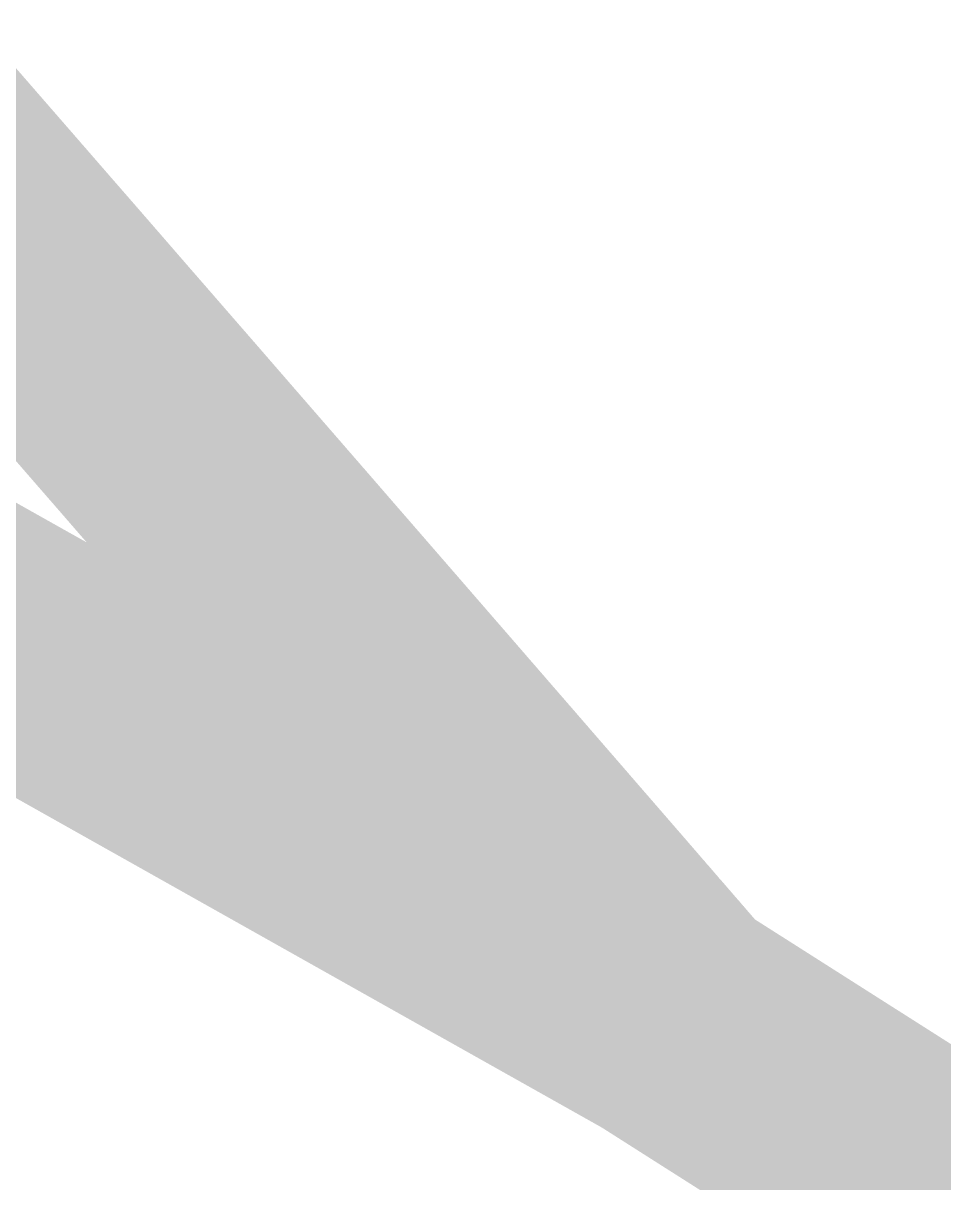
# Model space of a CAD drawing. Header units: inches. Extents: x -7 to 348, y -14 to 159.
# Drawn here: x 46.9474 to 46.9928, y 37.3253 to 37.3824 of the extents above; entities that cross this region are included whole.
import ezdxf

# ---------------------------------------------------------------- set-up
doc = ezdxf.new("R2010")
doc.units = ezdxf.units.IN
for name, color, linetype in [('Dimension', 6, 'Continuous'), ('Fabrication', 76, 'Continuous'), ('Top Layer', 1, 'Continuous')]:
    doc.layers.add(name, color=color, linetype=linetype)

msp = doc.modelspace()

# ---------------------------------------------------------------- linework, layer by layer
at = {"layer": 'Dimension', "const_width": 0.254}
for points in [[(58.31, 19.466999, 1), (13.309999, 19.466999, 1)], [(54.560335, 19.466926, 1), (17.060334, 19.466926, 1)]]:
    msp.add_lwpolyline(points, format="xyb", close=True, dxfattribs=at)
at = {"layer": 'Fabrication', "const_width": 0.0127}
for points in [[(45.830444, 36.698288, -0.589806), (46.979322, 37.333425)], [(45.830444, 36.698288, -0.589806), (46.979322, 37.333425)], [(45.830444, 36.698288, -0.589806), (46.979322, 37.333425)], [(45.830444, 36.698288, -0.589806), (46.979322, 37.333425)], [(46.979319, 37.333428, -0.008618), (47.585592, 36.937947)], [(46.979319, 37.333428, -0.008618), (47.585592, 36.937947)], [(46.979319, 37.333428, -0.008618), (47.585592, 36.937947)], [(46.979319, 37.333428, -0.008618), (47.585592, 36.937947)], [(46.979319, 37.333425, -0.033801), (46.979319, 37.333425)], [(46.979319, 37.333425, -0.033801), (46.979319, 37.333425)]]:
    msp.add_lwpolyline(points, format="xyb", dxfattribs=at)
for points in [[(46.940871, 37.377708), (46.942512, 37.375821)], [(46.940871, 37.377708), (46.942512, 37.375821)], [(46.942512, 37.375821), (46.944123, 37.373969)], [(46.942512, 37.375821), (46.944123, 37.373969)], [(46.944123, 37.373969), (46.945527, 37.372356)], [(46.944123, 37.373969), (46.945527, 37.372356)], [(46.945527, 37.372356), (46.946904, 37.370771)], [(46.945527, 37.372356), (46.946904, 37.370771)], [(46.946904, 37.370771), (46.948258, 37.369217)], [(46.946904, 37.370771), (46.948258, 37.369217)], [(46.948258, 37.369217), (46.949584, 37.36769)], [(46.948258, 37.369217), (46.949584, 37.36769)], [(46.949584, 37.36769), (46.950721, 37.366379)], [(46.949584, 37.36769), (46.950721, 37.366379)], [(46.950721, 37.366379), (46.951842, 37.365092)], [(46.950721, 37.366379), (46.951842, 37.365092)], [(46.951842, 37.365092), (46.952939, 37.363829)], [(46.951842, 37.365092), (46.952939, 37.363829)], [(46.952939, 37.363829), (46.954018, 37.36259)], [(46.952939, 37.363829), (46.954018, 37.36259)], [(46.954018, 37.36259), (46.955075, 37.361371)], [(46.954018, 37.36259), (46.955075, 37.361371)], [(46.955075, 37.361371), (46.955964, 37.360347)], [(46.955075, 37.361371), (46.955964, 37.360347)], [(46.955964, 37.360347), (46.956838, 37.359341)], [(46.955964, 37.360347), (46.956838, 37.359341)], [(46.956838, 37.359341), (46.957699, 37.35835)], [(46.956838, 37.359341), (46.957699, 37.35835)], [(46.957699, 37.35835), (46.958542, 37.35738)], [(46.957699, 37.35835), (46.958542, 37.35738)], [(46.958542, 37.35738), (46.95937, 37.356428)], [(46.958542, 37.35738), (46.95937, 37.356428)], [(46.95937, 37.356428), (46.960183, 37.35549)], [(46.95937, 37.356428), (46.960183, 37.35549)], [(46.960183, 37.35549), (46.960978, 37.354573)], [(46.960183, 37.35549), (46.960978, 37.354573)], [(46.960978, 37.354573), (46.961631, 37.353822)], [(46.960978, 37.354573), (46.961631, 37.353822)], [(46.961631, 37.353822), (46.962271, 37.353085)], [(46.961631, 37.353822), (46.962271, 37.353085)], [(46.962271, 37.353085), (46.962901, 37.352359)], [(46.962271, 37.353085), (46.962901, 37.352359)], [(46.962901, 37.352359), (46.963521, 37.351645)], [(46.962901, 37.352359), (46.963521, 37.351645)], [(46.963521, 37.351645), (46.964128, 37.350946)], [(46.963521, 37.351645), (46.964128, 37.350946)], [(46.964128, 37.350946), (46.964724, 37.350258)], [(46.964128, 37.350946), (46.964724, 37.350258)], [(46.964724, 37.350258), (46.965309, 37.349585)], [(46.964724, 37.350258), (46.965309, 37.349585)], [(46.965309, 37.349585), (46.965883, 37.348922)], [(46.965309, 37.349585), (46.965883, 37.348922)], [(46.965883, 37.348922), (46.966447, 37.348274)], [(46.965883, 37.348922), (46.966447, 37.348274)], [(46.966447, 37.348274), (46.966998, 37.347639)], [(46.966447, 37.348274), (46.966998, 37.347639)], [(46.966998, 37.347639), (46.967536, 37.347017)], [(46.966998, 37.347639), (46.967536, 37.347017)], [(46.967536, 37.347017), (46.968067, 37.346407)], [(46.967536, 37.347017), (46.968067, 37.346407)], [(46.968067, 37.346407), (46.968583, 37.34581)], [(46.968067, 37.346407), (46.968583, 37.34581)], [(46.968583, 37.34581), (46.969088, 37.345229)], [(46.968583, 37.34581), (46.969088, 37.345229)], [(46.969088, 37.345229), (46.969583, 37.34466)], [(46.969088, 37.345229), (46.969583, 37.34466)], [(46.969583, 37.34466), (46.970064, 37.344104)], [(46.969583, 37.34466), (46.970064, 37.344104)], [(46.970064, 37.344104), (46.970536, 37.34356)], [(46.970064, 37.344104), (46.970536, 37.34356)], [(46.970536, 37.34356), (46.970993, 37.343032)], [(46.970536, 37.34356), (46.970993, 37.343032)], [(46.970993, 37.343032), (46.97144, 37.342516)], [(46.970993, 37.343032), (46.97144, 37.342516)], [(46.97144, 37.342516), (46.971877, 37.342013)], [(46.97144, 37.342516), (46.971877, 37.342013)], [(46.971877, 37.342013), (46.972299, 37.341526)], [(46.971877, 37.342013), (46.972299, 37.341526)], [(46.972299, 37.341526), (46.972791, 37.340957)], [(46.972299, 37.341526), (46.972791, 37.340957)], [(46.972791, 37.340957), (46.973266, 37.34041)], [(46.972791, 37.340957), (46.973266, 37.34041)], [(46.973266, 37.34041), (46.975319, 37.338043)], [(46.973266, 37.34041), (46.975319, 37.338043)], [(46.975319, 37.338043), (46.975631, 37.337682)], [(46.975319, 37.338043), (46.975631, 37.337682)], [(46.975631, 37.337682), (46.975812, 37.337474)], [(46.975631, 37.337682), (46.975812, 37.337474)], [(46.975812, 37.337474), (46.975989, 37.337268)], [(46.975812, 37.337474), (46.975989, 37.337268)], [(46.975989, 37.337268), (46.976104, 37.337136)], [(46.975989, 37.337268), (46.976104, 37.337136)], [(46.976104, 37.337136), (46.976218, 37.337004)], [(46.976104, 37.337136), (46.976218, 37.337004)], [(46.976218, 37.337004), (46.97633, 37.336877)], [(46.976218, 37.337004), (46.97633, 37.336877)], [(46.97633, 37.336877), (46.976439, 37.33675)], [(46.97633, 37.336877), (46.976439, 37.33675)], [(46.976439, 37.33675), (46.976492, 37.336687)], [(46.976439, 37.33675), (46.976492, 37.336687)], [(46.976492, 37.336687), (46.976546, 37.336626)], [(46.976492, 37.336687), (46.976546, 37.336626)], [(46.976546, 37.336626), (46.976599, 37.336565)], [(46.976546, 37.336626), (46.976599, 37.336565)], [(46.976599, 37.336565), (46.976652, 37.336504)], [(46.976599, 37.336565), (46.976652, 37.336504)], [(46.976652, 37.336504), (46.976703, 37.336443)], [(46.976652, 37.336504), (46.976703, 37.336443)], [(46.976703, 37.336443), (46.976754, 37.336385)], [(46.976703, 37.336443), (46.976754, 37.336385)], [(46.976754, 37.336385), (46.976805, 37.336326)], [(46.976754, 37.336385), (46.976805, 37.336326)], [(46.976805, 37.336326), (46.976855, 37.336268)], [(46.976805, 37.336326), (46.976855, 37.336268)], [(46.976855, 37.336268), (46.976906, 37.336209)], [(46.976855, 37.336268), (46.976906, 37.336209)], [(46.976906, 37.336209), (46.976957, 37.336153)], [(46.976906, 37.336209), (46.976957, 37.336153)], [(46.976957, 37.336153), (46.977005, 37.336095)], [(46.976957, 37.336153), (46.977005, 37.336095)], [(46.977005, 37.336095), (46.977054, 37.336039)], [(46.977005, 37.336095), (46.977054, 37.336039)], [(46.977054, 37.336039), (46.977102, 37.335986)], [(46.977054, 37.336039), (46.977102, 37.335986)], [(46.977102, 37.335986), (46.97715, 37.33593)], [(46.977102, 37.335986), (46.97715, 37.33593)], [(46.97715, 37.33593), (46.977196, 37.335877)], [(46.97715, 37.33593), (46.977196, 37.335877)], [(46.977196, 37.335877), (46.977242, 37.335823)], [(46.977196, 37.335877), (46.977242, 37.335823)], [(46.977242, 37.335823), (46.977287, 37.33577)], [(46.977242, 37.335823), (46.977287, 37.33577)], [(46.977287, 37.33577), (46.977333, 37.335717)], [(46.977287, 37.33577), (46.977333, 37.335717)], [(46.977333, 37.335717), (46.977379, 37.335666)], [(46.977333, 37.335717), (46.977379, 37.335666)], [(46.977379, 37.335666), (46.977424, 37.335612)], [(46.977379, 37.335666), (46.977424, 37.335612)], [(46.977424, 37.335612), (46.977468, 37.335562)], [(46.977424, 37.335612), (46.977468, 37.335562)], [(46.977468, 37.335562), (46.977511, 37.335513)], [(46.977468, 37.335562), (46.977511, 37.335513)], [(46.977511, 37.335513), (46.977554, 37.335463)], [(46.977511, 37.335513), (46.977554, 37.335463)], [(46.977554, 37.335463), (46.977597, 37.335414)], [(46.977554, 37.335463), (46.977597, 37.335414)], [(46.977597, 37.335414), (46.977638, 37.335366)], [(46.977597, 37.335414), (46.977638, 37.335366)], [(46.977638, 37.335366), (46.977678, 37.335318)], [(46.977638, 37.335366), (46.977678, 37.335318)], [(46.977678, 37.335318), (46.977722, 37.33527)], [(46.977678, 37.335318), (46.977722, 37.33527)], [(46.977722, 37.33527), (46.97776, 37.335224)], [(46.977722, 37.33527), (46.97776, 37.335224)], [(46.97776, 37.335224), (46.9778, 37.335178)], [(46.97776, 37.335224), (46.9778, 37.335178)], [(46.9778, 37.335178), (46.977841, 37.335132)], [(46.9778, 37.335178), (46.977841, 37.335132)], [(46.977841, 37.335132), (46.977879, 37.335087)], [(46.977841, 37.335132), (46.977879, 37.335087)], [(46.977879, 37.335087), (46.977917, 37.335043)], [(46.977879, 37.335087), (46.977917, 37.335043)], [(46.977917, 37.335043), (46.977955, 37.335)], [(46.977917, 37.335043), (46.977955, 37.335)], [(46.977955, 37.335), (46.977993, 37.334957)], [(46.977955, 37.335), (46.977993, 37.334957)], [(46.977993, 37.334957), (46.978029, 37.334914)], [(46.977993, 37.334957), (46.978029, 37.334914)], [(46.978029, 37.334914), (46.978067, 37.334871)], [(46.978029, 37.334914), (46.978067, 37.334871)], [(46.978067, 37.334871), (46.978103, 37.33483)], [(46.978067, 37.334871), (46.978103, 37.33483)], [(46.978103, 37.33483), (46.978138, 37.334789)], [(46.978103, 37.33483), (46.978138, 37.334789)], [(46.978138, 37.334789), (46.978171, 37.334749)], [(46.978138, 37.334789), (46.978171, 37.334749)], [(46.978171, 37.334749), (46.978207, 37.334711)], [(46.978171, 37.334749), (46.978207, 37.334711)], [(46.978207, 37.334711), (46.97824, 37.33467)], [(46.978207, 37.334711), (46.97824, 37.33467)], [(46.97824, 37.33467), (46.978273, 37.334632)], [(46.97824, 37.33467), (46.978273, 37.334632)], [(46.978273, 37.334632), (46.978306, 37.334594)], [(46.978273, 37.334632), (46.978306, 37.334594)], [(46.978306, 37.334594), (46.978339, 37.334556)], [(46.978306, 37.334594), (46.978339, 37.334556)], [(46.978339, 37.334556), (46.978369, 37.33452)], [(46.978339, 37.334556), (46.978369, 37.33452)], [(46.978369, 37.33452), (46.978402, 37.334485)], [(46.978369, 37.33452), (46.978402, 37.334485)], [(46.978402, 37.334485), (46.978433, 37.334449)], [(46.978402, 37.334485), (46.978433, 37.334449)], [(46.978433, 37.334449), (46.978463, 37.334414)], [(46.978433, 37.334449), (46.978463, 37.334414)], [(46.978463, 37.334414), (46.978491, 37.334381)], [(46.978463, 37.334414), (46.978491, 37.334381)], [(46.978491, 37.334381), (46.978522, 37.334345)], [(46.978491, 37.334381), (46.978522, 37.334345)], [(46.978522, 37.334345), (46.97855, 37.334312)], [(46.978522, 37.334345), (46.97855, 37.334312)], [(46.97855, 37.334312), (46.978578, 37.334281)], [(46.97855, 37.334312), (46.978578, 37.334281)], [(46.978578, 37.334281), (46.978606, 37.334248)], [(46.978578, 37.334281), (46.978606, 37.334248)], [(46.978606, 37.334248), (46.978633, 37.334218)], [(46.978606, 37.334248), (46.978633, 37.334218)], [(46.978633, 37.334218), (46.978659, 37.334187)], [(46.978633, 37.334218), (46.978659, 37.334187)], [(46.978659, 37.334187), (46.978684, 37.334157)], [(46.978659, 37.334187), (46.978684, 37.334157)], [(46.978684, 37.334157), (46.97871, 37.334127)], [(46.978684, 37.334157), (46.97871, 37.334127)], [(46.97871, 37.334127), (46.978735, 37.334099)], [(46.97871, 37.334127), (46.978735, 37.334099)], [(46.978735, 37.334099), (46.97876, 37.334071)], [(46.978735, 37.334099), (46.97876, 37.334071)], [(46.97876, 37.334071), (46.978783, 37.334043)], [(46.97876, 37.334071), (46.978783, 37.334043)], [(46.978783, 37.334043), (46.978809, 37.334015)], [(46.978783, 37.334043), (46.978809, 37.334015)], [(46.978809, 37.334015), (46.978832, 37.333989)], [(46.978809, 37.334015), (46.978832, 37.333989)], [(46.978832, 37.333989), (46.978852, 37.333964)], [(46.978832, 37.333989), (46.978852, 37.333964)], [(46.978852, 37.333964), (46.978875, 37.333939)], [(46.978852, 37.333964), (46.978875, 37.333939)], [(46.978875, 37.333939), (46.978895, 37.333913)], [(46.978875, 37.333939), (46.978895, 37.333913)], [(46.978895, 37.333913), (46.978918, 37.333888)], [(46.978895, 37.333913), (46.978918, 37.333888)], [(46.978918, 37.333888), (46.978938, 37.333865)], [(46.978918, 37.333888), (46.978938, 37.333865)], [(46.978938, 37.333865), (46.978956, 37.333842)], [(46.978938, 37.333865), (46.978956, 37.333842)], [(46.978956, 37.333842), (46.978976, 37.333819)], [(46.978956, 37.333842), (46.978976, 37.333819)], [(46.978976, 37.333819), (46.978994, 37.333799)], [(46.978976, 37.333819), (46.978994, 37.333799)], [(46.978994, 37.333799), (46.979014, 37.333779)], [(46.978994, 37.333799), (46.979014, 37.333779)], [(46.979014, 37.333779), (46.979032, 37.333758)], [(46.979014, 37.333779), (46.979032, 37.333758)], [(46.979032, 37.333758), (46.979048, 37.333738)], [(46.979032, 37.333758), (46.979048, 37.333738)], [(46.979048, 37.333738), (46.979065, 37.333718)], [(46.979048, 37.333738), (46.979065, 37.333718)], [(46.979065, 37.333718), (46.979081, 37.3337)], [(46.979065, 37.333718), (46.979081, 37.3337)], [(46.979081, 37.3337), (46.979096, 37.333682)], [(46.979081, 37.3337), (46.979096, 37.333682)], [(46.979096, 37.333682), (46.979111, 37.333664)], [(46.979096, 37.333682), (46.979111, 37.333664)], [(46.979111, 37.333664), (46.979126, 37.333646)], [(46.979111, 37.333664), (46.979126, 37.333646)], [(46.979126, 37.333646), (46.979141, 37.333631)], [(46.979126, 37.333646), (46.979141, 37.333631)], [(46.979141, 37.333631), (46.979154, 37.333616)], [(46.979141, 37.333631), (46.979154, 37.333616)], [(46.979154, 37.333616), (46.979167, 37.333601)], [(46.979154, 37.333616), (46.979167, 37.333601)], [(46.979167, 37.333601), (46.97918, 37.333585)], [(46.979167, 37.333601), (46.97918, 37.333585)], [(46.97918, 37.333585), (46.979192, 37.333573)], [(46.97918, 37.333585), (46.979192, 37.333573)], [(46.979192, 37.333573), (46.979202, 37.33356)], [(46.979192, 37.333573), (46.979202, 37.33356)], [(46.979202, 37.33356), (46.979213, 37.333547)], [(46.979202, 37.33356), (46.979213, 37.333547)], [(46.979213, 37.333547), (46.979225, 37.333535)], [(46.979213, 37.333547), (46.979225, 37.333535)], [(46.979225, 37.333535), (46.979233, 37.333525)], [(46.979225, 37.333535), (46.979233, 37.333525)], [(46.979233, 37.333525), (46.979243, 37.333512)], [(46.979233, 37.333525), (46.979243, 37.333512)], [(46.979243, 37.333512), (46.979253, 37.333502)], [(46.979243, 37.333512), (46.979253, 37.333502)], [(46.979253, 37.333502), (46.979261, 37.333494)], [(46.979253, 37.333502), (46.979261, 37.333494)], [(46.979261, 37.333494), (46.979269, 37.333484)], [(46.979261, 37.333494), (46.979269, 37.333484)], [(46.979269, 37.333484), (46.979276, 37.333476)], [(46.979269, 37.333484), (46.979276, 37.333476)], [(46.979276, 37.333476), (46.979281, 37.333469)], [(46.979276, 37.333476), (46.979281, 37.333469)], [(46.979281, 37.333469), (46.979289, 37.333461)], [(46.979281, 37.333469), (46.979289, 37.333461)], [(46.979289, 37.333461), (46.979294, 37.333456)], [(46.979289, 37.333461), (46.979294, 37.333456)], [(46.979294, 37.333456), (46.979299, 37.333448)], [(46.979294, 37.333456), (46.979299, 37.333448)], [(46.979299, 37.333448), (46.979304, 37.333443)], [(46.979299, 37.333448), (46.979304, 37.333443)], [(46.979304, 37.333443), (46.979307, 37.333441)], [(46.979304, 37.333443), (46.979307, 37.333441)], [(46.979307, 37.333441), (46.979312, 37.333436)], [(46.979307, 37.333441), (46.979312, 37.333436)], [(46.979312, 37.333436), (46.979314, 37.333433)], [(46.979312, 37.333436), (46.979314, 37.333433)], [(46.979314, 37.333433), (46.979317, 37.333431)], [(46.979314, 37.333433), (46.979317, 37.333431)], [(46.979317, 37.333428), (46.979317, 37.333431)], [(46.979317, 37.333428), (46.979317, 37.333431)], [(46.979317, 37.333428), (46.979319, 37.333425)], [(46.979317, 37.333428), (46.979319, 37.333425)]]:
    msp.add_lwpolyline(points, dxfattribs=at)
at = {"layer": 'Fabrication', "const_width": 0.00635}
for points in [[(46.939337, 37.375821, 1), (46.945687, 37.375821, 1)], [(46.939337, 37.375821, 1), (46.945687, 37.375821, 1)], [(46.939337, 37.375821, 1), (46.945687, 37.375821, 1)], [(46.939337, 37.375821, 1), (46.945687, 37.375821, 1)], [(46.940948, 37.373969, 1), (46.947298, 37.373969, 1)], [(46.940948, 37.373969, 1), (46.947298, 37.373969, 1)], [(46.940948, 37.373969, 1), (46.947298, 37.373969, 1)], [(46.940948, 37.373969, 1), (46.947298, 37.373969, 1)], [(46.942352, 37.372356, 1), (46.948702, 37.372356, 1)], [(46.942352, 37.372356, 1), (46.948702, 37.372356, 1)], [(46.942352, 37.372356, 1), (46.948702, 37.372356, 1)], [(46.942352, 37.372356, 1), (46.948702, 37.372356, 1)], [(46.943729, 37.370771, 1), (46.950079, 37.370771, 1)], [(46.943729, 37.370771, 1), (46.950079, 37.370771, 1)], [(46.943729, 37.370771, 1), (46.950079, 37.370771, 1)], [(46.943729, 37.370771, 1), (46.950079, 37.370771, 1)], [(46.945083, 37.369217, 1), (46.951433, 37.369217, 1)], [(46.945083, 37.369217, 1), (46.951433, 37.369217, 1)], [(46.945083, 37.369217, 1), (46.951433, 37.369217, 1)], [(46.945083, 37.369217, 1), (46.951433, 37.369217, 1)], [(46.946409, 37.36769, 1), (46.952759, 37.36769, 1)], [(46.946409, 37.36769, 1), (46.952759, 37.36769, 1)], [(46.946409, 37.36769, 1), (46.952759, 37.36769, 1)], [(46.946409, 37.36769, 1), (46.952759, 37.36769, 1)], [(46.947546, 37.366379, 1), (46.953896, 37.366379, 1)], [(46.947546, 37.366379, 1), (46.953896, 37.366379, 1)], [(46.947546, 37.366379, 1), (46.953896, 37.366379, 1)], [(46.947546, 37.366379, 1), (46.953896, 37.366379, 1)], [(46.948667, 37.365092, 1), (46.955017, 37.365092, 1)], [(46.948667, 37.365092, 1), (46.955017, 37.365092, 1)], [(46.948667, 37.365092, 1), (46.955017, 37.365092, 1)], [(46.948667, 37.365092, 1), (46.955017, 37.365092, 1)], [(46.949764, 37.363829, 1), (46.956114, 37.363829, 1)], [(46.949764, 37.363829, 1), (46.956114, 37.363829, 1)], [(46.949764, 37.363829, 1), (46.956114, 37.363829, 1)], [(46.949764, 37.363829, 1), (46.956114, 37.363829, 1)], [(46.950843, 37.36259, 1), (46.957193, 37.36259, 1)], [(46.950843, 37.36259, 1), (46.957193, 37.36259, 1)], [(46.950843, 37.36259, 1), (46.957193, 37.36259, 1)], [(46.950843, 37.36259, 1), (46.957193, 37.36259, 1)], [(46.9519, 37.361371, 1), (46.95825, 37.361371, 1)], [(46.9519, 37.361371, 1), (46.95825, 37.361371, 1)], [(46.9519, 37.361371, 1), (46.95825, 37.361371, 1)], [(46.9519, 37.361371, 1), (46.95825, 37.361371, 1)], [(46.952789, 37.360347, 1), (46.959139, 37.360347, 1)], [(46.952789, 37.360347, 1), (46.959139, 37.360347, 1)], [(46.952789, 37.360347, 1), (46.959139, 37.360347, 1)], [(46.952789, 37.360347, 1), (46.959139, 37.360347, 1)], [(46.953663, 37.359341, 1), (46.960013, 37.359341, 1)], [(46.953663, 37.359341, 1), (46.960013, 37.359341, 1)], [(46.953663, 37.359341, 1), (46.960013, 37.359341, 1)], [(46.953663, 37.359341, 1), (46.960013, 37.359341, 1)], [(46.954524, 37.35835, 1), (46.960874, 37.35835, 1)], [(46.954524, 37.35835, 1), (46.960874, 37.35835, 1)], [(46.954524, 37.35835, 1), (46.960874, 37.35835, 1)], [(46.954524, 37.35835, 1), (46.960874, 37.35835, 1)], [(46.955367, 37.35738, 1), (46.961717, 37.35738, 1)], [(46.955367, 37.35738, 1), (46.961717, 37.35738, 1)], [(46.955367, 37.35738, 1), (46.961717, 37.35738, 1)], [(46.955367, 37.35738, 1), (46.961717, 37.35738, 1)], [(46.956195, 37.356428, 1), (46.962545, 37.356428, 1)], [(46.956195, 37.356428, 1), (46.962545, 37.356428, 1)], [(46.956195, 37.356428, 1), (46.962545, 37.356428, 1)], [(46.956195, 37.356428, 1), (46.962545, 37.356428, 1)], [(46.957008, 37.35549, 1), (46.963358, 37.35549, 1)], [(46.957008, 37.35549, 1), (46.963358, 37.35549, 1)], [(46.957008, 37.35549, 1), (46.963358, 37.35549, 1)], [(46.957008, 37.35549, 1), (46.963358, 37.35549, 1)], [(46.957803, 37.354573, 1), (46.964153, 37.354573, 1)], [(46.957803, 37.354573, 1), (46.964153, 37.354573, 1)], [(46.957803, 37.354573, 1), (46.964153, 37.354573, 1)], [(46.957803, 37.354573, 1), (46.964153, 37.354573, 1)], [(46.958456, 37.353822, 1), (46.964806, 37.353822, 1)], [(46.958456, 37.353822, 1), (46.964806, 37.353822, 1)], [(46.958456, 37.353822, 1), (46.964806, 37.353822, 1)], [(46.958456, 37.353822, 1), (46.964806, 37.353822, 1)], [(46.959096, 37.353085, 1), (46.965446, 37.353085, 1)], [(46.959096, 37.353085, 1), (46.965446, 37.353085, 1)], [(46.959096, 37.353085, 1), (46.965446, 37.353085, 1)], [(46.959096, 37.353085, 1), (46.965446, 37.353085, 1)], [(46.959726, 37.352359, 1), (46.966076, 37.352359, 1)], [(46.959726, 37.352359, 1), (46.966076, 37.352359, 1)], [(46.959726, 37.352359, 1), (46.966076, 37.352359, 1)], [(46.959726, 37.352359, 1), (46.966076, 37.352359, 1)], [(46.960346, 37.351645, 1), (46.966695, 37.351645, 1)], [(46.960346, 37.351645, 1), (46.966695, 37.351645, 1)], [(46.960346, 37.351645, 1), (46.966695, 37.351645, 1)], [(46.960346, 37.351645, 1), (46.966695, 37.351645, 1)], [(46.960953, 37.350946, 1), (46.967303, 37.350946, 1)], [(46.960953, 37.350946, 1), (46.967303, 37.350946, 1)], [(46.960953, 37.350946, 1), (46.967303, 37.350946, 1)], [(46.960953, 37.350946, 1), (46.967303, 37.350946, 1)], [(46.961549, 37.350258, 1), (46.967899, 37.350258, 1)], [(46.961549, 37.350258, 1), (46.967899, 37.350258, 1)], [(46.961549, 37.350258, 1), (46.967899, 37.350258, 1)], [(46.961549, 37.350258, 1), (46.967899, 37.350258, 1)], [(46.962134, 37.349585, 1), (46.968484, 37.349585, 1)], [(46.962134, 37.349585, 1), (46.968484, 37.349585, 1)], [(46.962134, 37.349585, 1), (46.968484, 37.349585, 1)], [(46.962134, 37.349585, 1), (46.968484, 37.349585, 1)], [(46.962708, 37.348922, 1), (46.969058, 37.348922, 1)], [(46.962708, 37.348922, 1), (46.969058, 37.348922, 1)], [(46.962708, 37.348922, 1), (46.969058, 37.348922, 1)], [(46.962708, 37.348922, 1), (46.969058, 37.348922, 1)], [(46.963272, 37.348274, 1), (46.969622, 37.348274, 1)], [(46.963272, 37.348274, 1), (46.969622, 37.348274, 1)], [(46.963272, 37.348274, 1), (46.969622, 37.348274, 1)], [(46.963272, 37.348274, 1), (46.969622, 37.348274, 1)], [(46.963823, 37.347639, 1), (46.970173, 37.347639, 1)], [(46.963823, 37.347639, 1), (46.970173, 37.347639, 1)], [(46.963823, 37.347639, 1), (46.970173, 37.347639, 1)], [(46.963823, 37.347639, 1), (46.970173, 37.347639, 1)], [(46.964361, 37.347017, 1), (46.970711, 37.347017, 1)], [(46.964361, 37.347017, 1), (46.970711, 37.347017, 1)], [(46.964361, 37.347017, 1), (46.970711, 37.347017, 1)], [(46.964361, 37.347017, 1), (46.970711, 37.347017, 1)], [(46.964892, 37.346407, 1), (46.971242, 37.346407, 1)], [(46.964892, 37.346407, 1), (46.971242, 37.346407, 1)], [(46.964892, 37.346407, 1), (46.971242, 37.346407, 1)], [(46.964892, 37.346407, 1), (46.971242, 37.346407, 1)], [(46.965408, 37.34581, 1), (46.971758, 37.34581, 1)], [(46.965408, 37.34581, 1), (46.971758, 37.34581, 1)], [(46.965408, 37.34581, 1), (46.971758, 37.34581, 1)], [(46.965408, 37.34581, 1), (46.971758, 37.34581, 1)], [(46.965913, 37.345229, 1), (46.972263, 37.345229, 1)], [(46.965913, 37.345229, 1), (46.972263, 37.345229, 1)], [(46.965913, 37.345229, 1), (46.972263, 37.345229, 1)], [(46.965913, 37.345229, 1), (46.972263, 37.345229, 1)], [(46.966408, 37.34466, 1), (46.972758, 37.34466, 1)], [(46.966408, 37.34466, 1), (46.972758, 37.34466, 1)], [(46.966408, 37.34466, 1), (46.972758, 37.34466, 1)], [(46.966408, 37.34466, 1), (46.972758, 37.34466, 1)], [(46.966889, 37.344104, 1), (46.973239, 37.344104, 1)], [(46.966889, 37.344104, 1), (46.973239, 37.344104, 1)], [(46.966889, 37.344104, 1), (46.973239, 37.344104, 1)], [(46.966889, 37.344104, 1), (46.973239, 37.344104, 1)], [(46.967361, 37.34356, 1), (46.973711, 37.34356, 1)], [(46.967361, 37.34356, 1), (46.973711, 37.34356, 1)], [(46.967361, 37.34356, 1), (46.973711, 37.34356, 1)], [(46.967361, 37.34356, 1), (46.973711, 37.34356, 1)], [(46.967818, 37.343032, 1), (46.974168, 37.343032, 1)], [(46.967818, 37.343032, 1), (46.974168, 37.343032, 1)], [(46.967818, 37.343032, 1), (46.974168, 37.343032, 1)], [(46.967818, 37.343032, 1), (46.974168, 37.343032, 1)], [(46.968265, 37.342516, 1), (46.974615, 37.342516, 1)], [(46.968265, 37.342516, 1), (46.974615, 37.342516, 1)], [(46.968265, 37.342516, 1), (46.974615, 37.342516, 1)], [(46.968265, 37.342516, 1), (46.974615, 37.342516, 1)], [(46.968702, 37.342013, 1), (46.975052, 37.342013, 1)], [(46.968702, 37.342013, 1), (46.975052, 37.342013, 1)], [(46.968702, 37.342013, 1), (46.975052, 37.342013, 1)], [(46.968702, 37.342013, 1), (46.975052, 37.342013, 1)], [(46.969124, 37.341526, 1), (46.975474, 37.341526, 1)], [(46.969124, 37.341526, 1), (46.975474, 37.341526, 1)], [(46.969124, 37.341526, 1), (46.975474, 37.341526, 1)], [(46.969124, 37.341526, 1), (46.975474, 37.341526, 1)], [(46.969617, 37.340957, 1), (46.975966, 37.340957, 1)], [(46.969617, 37.340957, 1), (46.975966, 37.340957, 1)], [(46.969617, 37.340957, 1), (46.975966, 37.340957, 1)], [(46.969617, 37.340957, 1), (46.975966, 37.340957, 1)], [(46.970091, 37.34041, 1), (46.976441, 37.34041, 1)], [(46.970091, 37.34041, 1), (46.976441, 37.34041, 1)], [(46.970091, 37.34041, 1), (46.976441, 37.34041, 1)], [(46.970091, 37.34041, 1), (46.976441, 37.34041, 1)], [(46.972144, 37.338043, 1), (46.978494, 37.338043, 1)], [(46.972144, 37.338043, 1), (46.978494, 37.338043, 1)], [(46.972144, 37.338043, 1), (46.978494, 37.338043, 1)], [(46.972144, 37.338043, 1), (46.978494, 37.338043, 1)], [(46.972456, 37.337682, 1), (46.978806, 37.337682, 1)], [(46.972456, 37.337682, 1), (46.978806, 37.337682, 1)], [(46.972456, 37.337682, 1), (46.978806, 37.337682, 1)], [(46.972456, 37.337682, 1), (46.978806, 37.337682, 1)], [(46.972637, 37.337474, 1), (46.978987, 37.337474, 1)], [(46.972637, 37.337474, 1), (46.978987, 37.337474, 1)], [(46.972637, 37.337474, 1), (46.978987, 37.337474, 1)], [(46.972637, 37.337474, 1), (46.978987, 37.337474, 1)], [(46.972814, 37.337268, 1), (46.979164, 37.337268, 1)], [(46.972814, 37.337268, 1), (46.979164, 37.337268, 1)], [(46.972814, 37.337268, 1), (46.979164, 37.337268, 1)], [(46.972814, 37.337268, 1), (46.979164, 37.337268, 1)], [(46.972929, 37.337136, 1), (46.979279, 37.337136, 1)], [(46.972929, 37.337136, 1), (46.979279, 37.337136, 1)], [(46.972929, 37.337136, 1), (46.979279, 37.337136, 1)], [(46.972929, 37.337136, 1), (46.979279, 37.337136, 1)], [(46.973043, 37.337004, 1), (46.979393, 37.337004, 1)], [(46.973043, 37.337004, 1), (46.979393, 37.337004, 1)], [(46.973043, 37.337004, 1), (46.979393, 37.337004, 1)], [(46.973043, 37.337004, 1), (46.979393, 37.337004, 1)], [(46.973155, 37.336877, 1), (46.979505, 37.336877, 1)], [(46.973155, 37.336877, 1), (46.979505, 37.336877, 1)], [(46.973155, 37.336877, 1), (46.979505, 37.336877, 1)], [(46.973155, 37.336877, 1), (46.979505, 37.336877, 1)], [(46.973264, 37.33675, 1), (46.979614, 37.33675, 1)], [(46.973264, 37.33675, 1), (46.979614, 37.33675, 1)], [(46.973264, 37.33675, 1), (46.979614, 37.33675, 1)], [(46.973264, 37.33675, 1), (46.979614, 37.33675, 1)], [(46.973317, 37.336687, 1), (46.979667, 37.336687, 1)], [(46.973317, 37.336687, 1), (46.979667, 37.336687, 1)], [(46.973317, 37.336687, 1), (46.979667, 37.336687, 1)], [(46.973317, 37.336687, 1), (46.979667, 37.336687, 1)], [(46.973371, 37.336626, 1), (46.979721, 37.336626, 1)], [(46.973371, 37.336626, 1), (46.979721, 37.336626, 1)], [(46.973371, 37.336626, 1), (46.979721, 37.336626, 1)], [(46.973371, 37.336626, 1), (46.979721, 37.336626, 1)], [(46.973424, 37.336565, 1), (46.979774, 37.336565, 1)], [(46.973424, 37.336565, 1), (46.979774, 37.336565, 1)], [(46.973424, 37.336565, 1), (46.979774, 37.336565, 1)], [(46.973424, 37.336565, 1), (46.979774, 37.336565, 1)], [(46.973477, 37.336504, 1), (46.979827, 37.336504, 1)], [(46.973477, 37.336504, 1), (46.979827, 37.336504, 1)], [(46.973477, 37.336504, 1), (46.979827, 37.336504, 1)], [(46.973477, 37.336504, 1), (46.979827, 37.336504, 1)], [(46.973528, 37.336443, 1), (46.979878, 37.336443, 1)], [(46.973528, 37.336443, 1), (46.979878, 37.336443, 1)], [(46.973528, 37.336443, 1), (46.979878, 37.336443, 1)], [(46.973528, 37.336443, 1), (46.979878, 37.336443, 1)], [(46.973579, 37.336385, 1), (46.979929, 37.336385, 1)], [(46.973579, 37.336385, 1), (46.979929, 37.336385, 1)], [(46.973579, 37.336385, 1), (46.979929, 37.336385, 1)], [(46.973579, 37.336385, 1), (46.979929, 37.336385, 1)], [(46.97363, 37.336326, 1), (46.97998, 37.336326, 1)], [(46.97363, 37.336326, 1), (46.97998, 37.336326, 1)], [(46.97363, 37.336326, 1), (46.97998, 37.336326, 1)], [(46.97363, 37.336326, 1), (46.97998, 37.336326, 1)], [(46.973681, 37.336268, 1), (46.98003, 37.336268, 1)], [(46.973681, 37.336268, 1), (46.98003, 37.336268, 1)], [(46.973681, 37.336268, 1), (46.98003, 37.336268, 1)], [(46.973681, 37.336268, 1), (46.98003, 37.336268, 1)], [(46.973731, 37.336209, 1), (46.980081, 37.336209, 1)], [(46.973731, 37.336209, 1), (46.980081, 37.336209, 1)], [(46.973731, 37.336209, 1), (46.980081, 37.336209, 1)], [(46.973731, 37.336209, 1), (46.980081, 37.336209, 1)], [(46.973782, 37.336153, 1), (46.980132, 37.336153, 1)], [(46.973782, 37.336153, 1), (46.980132, 37.336153, 1)], [(46.973782, 37.336153, 1), (46.980132, 37.336153, 1)], [(46.973782, 37.336153, 1), (46.980132, 37.336153, 1)], [(46.97383, 37.336095, 1), (46.98018, 37.336095, 1)], [(46.97383, 37.336095, 1), (46.98018, 37.336095, 1)], [(46.97383, 37.336095, 1), (46.98018, 37.336095, 1)], [(46.97383, 37.336095, 1), (46.98018, 37.336095, 1)], [(46.973879, 37.336039, 1), (46.980229, 37.336039, 1)], [(46.973879, 37.336039, 1), (46.980229, 37.336039, 1)], [(46.973879, 37.336039, 1), (46.980229, 37.336039, 1)], [(46.973879, 37.336039, 1), (46.980229, 37.336039, 1)], [(46.973927, 37.335986, 1), (46.980277, 37.335986, 1)], [(46.973927, 37.335986, 1), (46.980277, 37.335986, 1)], [(46.973927, 37.335986, 1), (46.980277, 37.335986, 1)], [(46.973927, 37.335986, 1), (46.980277, 37.335986, 1)], [(46.973975, 37.33593, 1), (46.980325, 37.33593, 1)], [(46.973975, 37.33593, 1), (46.980325, 37.33593, 1)], [(46.973975, 37.33593, 1), (46.980325, 37.33593, 1)], [(46.973975, 37.33593, 1), (46.980325, 37.33593, 1)], [(46.974021, 37.335877, 1), (46.980371, 37.335877, 1)], [(46.974021, 37.335877, 1), (46.980371, 37.335877, 1)], [(46.974021, 37.335877, 1), (46.980371, 37.335877, 1)], [(46.974021, 37.335877, 1), (46.980371, 37.335877, 1)], [(46.974067, 37.335823, 1), (46.980417, 37.335823, 1)], [(46.974067, 37.335823, 1), (46.980417, 37.335823, 1)], [(46.974067, 37.335823, 1), (46.980417, 37.335823, 1)], [(46.974067, 37.335823, 1), (46.980417, 37.335823, 1)], [(46.974112, 37.33577, 1), (46.980462, 37.33577, 1)], [(46.974112, 37.33577, 1), (46.980462, 37.33577, 1)], [(46.974112, 37.33577, 1), (46.980462, 37.33577, 1)], [(46.974112, 37.33577, 1), (46.980462, 37.33577, 1)], [(46.974158, 37.335717, 1), (46.980508, 37.335717, 1)], [(46.974158, 37.335717, 1), (46.980508, 37.335717, 1)], [(46.974158, 37.335717, 1), (46.980508, 37.335717, 1)], [(46.974158, 37.335717, 1), (46.980508, 37.335717, 1)], [(46.974204, 37.335666, 1), (46.980554, 37.335666, 1)], [(46.974204, 37.335666, 1), (46.980554, 37.335666, 1)], [(46.974204, 37.335666, 1), (46.980554, 37.335666, 1)], [(46.974204, 37.335666, 1), (46.980554, 37.335666, 1)], [(46.974249, 37.335612, 1), (46.980599, 37.335612, 1)], [(46.974249, 37.335612, 1), (46.980599, 37.335612, 1)], [(46.974249, 37.335612, 1), (46.980599, 37.335612, 1)], [(46.974249, 37.335612, 1), (46.980599, 37.335612, 1)], [(46.974293, 37.335562, 1), (46.980643, 37.335562, 1)], [(46.974293, 37.335562, 1), (46.980643, 37.335562, 1)], [(46.974293, 37.335562, 1), (46.980643, 37.335562, 1)], [(46.974293, 37.335562, 1), (46.980643, 37.335562, 1)], [(46.974336, 37.335513, 1), (46.980686, 37.335513, 1)], [(46.974336, 37.335513, 1), (46.980686, 37.335513, 1)], [(46.974336, 37.335513, 1), (46.980686, 37.335513, 1)], [(46.974336, 37.335513, 1), (46.980686, 37.335513, 1)], [(46.974379, 37.335463, 1), (46.980729, 37.335463, 1)], [(46.974379, 37.335463, 1), (46.980729, 37.335463, 1)], [(46.974379, 37.335463, 1), (46.980729, 37.335463, 1)], [(46.974379, 37.335463, 1), (46.980729, 37.335463, 1)], [(46.974422, 37.335414, 1), (46.980772, 37.335414, 1)], [(46.974422, 37.335414, 1), (46.980772, 37.335414, 1)], [(46.974422, 37.335414, 1), (46.980772, 37.335414, 1)], [(46.974422, 37.335414, 1), (46.980772, 37.335414, 1)], [(46.974463, 37.335366, 1), (46.980813, 37.335366, 1)], [(46.974463, 37.335366, 1), (46.980813, 37.335366, 1)], [(46.974463, 37.335366, 1), (46.980813, 37.335366, 1)], [(46.974463, 37.335366, 1), (46.980813, 37.335366, 1)], [(46.974503, 37.335318, 1), (46.980853, 37.335318, 1)], [(46.974503, 37.335318, 1), (46.980853, 37.335318, 1)], [(46.974503, 37.335318, 1), (46.980853, 37.335318, 1)], [(46.974503, 37.335318, 1), (46.980853, 37.335318, 1)], [(46.974547, 37.33527, 1), (46.980897, 37.33527, 1)], [(46.974547, 37.33527, 1), (46.980897, 37.33527, 1)], [(46.974547, 37.33527, 1), (46.980897, 37.33527, 1)], [(46.974547, 37.33527, 1), (46.980897, 37.33527, 1)], [(46.974585, 37.335224, 1), (46.980935, 37.335224, 1)], [(46.974585, 37.335224, 1), (46.980935, 37.335224, 1)], [(46.974585, 37.335224, 1), (46.980935, 37.335224, 1)], [(46.974585, 37.335224, 1), (46.980935, 37.335224, 1)], [(46.974625, 37.335178, 1), (46.980975, 37.335178, 1)], [(46.974625, 37.335178, 1), (46.980975, 37.335178, 1)], [(46.974625, 37.335178, 1), (46.980975, 37.335178, 1)], [(46.974625, 37.335178, 1), (46.980975, 37.335178, 1)], [(46.974666, 37.335132, 1), (46.981016, 37.335132, 1)], [(46.974666, 37.335132, 1), (46.981016, 37.335132, 1)], [(46.974666, 37.335132, 1), (46.981016, 37.335132, 1)], [(46.974666, 37.335132, 1), (46.981016, 37.335132, 1)], [(46.974704, 37.335087, 1), (46.981054, 37.335087, 1)], [(46.974704, 37.335087, 1), (46.981054, 37.335087, 1)], [(46.974704, 37.335087, 1), (46.981054, 37.335087, 1)], [(46.974704, 37.335087, 1), (46.981054, 37.335087, 1)], [(46.974742, 37.335043, 1), (46.981092, 37.335043, 1)], [(46.974742, 37.335043, 1), (46.981092, 37.335043, 1)], [(46.974742, 37.335043, 1), (46.981092, 37.335043, 1)], [(46.974742, 37.335043, 1), (46.981092, 37.335043, 1)], [(46.97478, 37.335, 1), (46.98113, 37.335, 1)], [(46.97478, 37.335, 1), (46.98113, 37.335, 1)], [(46.97478, 37.335, 1), (46.98113, 37.335, 1)], [(46.97478, 37.335, 1), (46.98113, 37.335, 1)], [(46.974818, 37.334957, 1), (46.981168, 37.334957, 1)], [(46.974818, 37.334957, 1), (46.981168, 37.334957, 1)], [(46.974818, 37.334957, 1), (46.981168, 37.334957, 1)], [(46.974818, 37.334957, 1), (46.981168, 37.334957, 1)], [(46.974854, 37.334914, 1), (46.981204, 37.334914, 1)], [(46.974854, 37.334914, 1), (46.981204, 37.334914, 1)], [(46.974854, 37.334914, 1), (46.981204, 37.334914, 1)], [(46.974854, 37.334914, 1), (46.981204, 37.334914, 1)], [(46.974892, 37.334871, 1), (46.981242, 37.334871, 1)], [(46.974892, 37.334871, 1), (46.981242, 37.334871, 1)], [(46.974892, 37.334871, 1), (46.981242, 37.334871, 1)], [(46.974892, 37.334871, 1), (46.981242, 37.334871, 1)], [(46.974928, 37.33483, 1), (46.981278, 37.33483, 1)], [(46.974928, 37.33483, 1), (46.981278, 37.33483, 1)], [(46.974928, 37.33483, 1), (46.981278, 37.33483, 1)], [(46.974928, 37.33483, 1), (46.981278, 37.33483, 1)], [(46.974963, 37.334789, 1), (46.981313, 37.334789, 1)], [(46.974963, 37.334789, 1), (46.981313, 37.334789, 1)], [(46.974963, 37.334789, 1), (46.981313, 37.334789, 1)], [(46.974963, 37.334789, 1), (46.981313, 37.334789, 1)], [(46.974996, 37.334749, 1), (46.981346, 37.334749, 1)], [(46.974996, 37.334749, 1), (46.981346, 37.334749, 1)], [(46.974996, 37.334749, 1), (46.981346, 37.334749, 1)], [(46.974996, 37.334749, 1), (46.981346, 37.334749, 1)], [(46.975032, 37.334711, 1), (46.981382, 37.334711, 1)], [(46.975032, 37.334711, 1), (46.981382, 37.334711, 1)], [(46.975032, 37.334711, 1), (46.981382, 37.334711, 1)], [(46.975032, 37.334711, 1), (46.981382, 37.334711, 1)], [(46.975065, 37.33467, 1), (46.981415, 37.33467, 1)], [(46.975065, 37.33467, 1), (46.981415, 37.33467, 1)], [(46.975065, 37.33467, 1), (46.981415, 37.33467, 1)], [(46.975065, 37.33467, 1), (46.981415, 37.33467, 1)], [(46.975098, 37.334632, 1), (46.981448, 37.334632, 1)], [(46.975098, 37.334632, 1), (46.981448, 37.334632, 1)], [(46.975098, 37.334632, 1), (46.981448, 37.334632, 1)], [(46.975098, 37.334632, 1), (46.981448, 37.334632, 1)], [(46.975131, 37.334594, 1), (46.981481, 37.334594, 1)], [(46.975131, 37.334594, 1), (46.981481, 37.334594, 1)], [(46.975131, 37.334594, 1), (46.981481, 37.334594, 1)], [(46.975131, 37.334594, 1), (46.981481, 37.334594, 1)], [(46.975164, 37.334556, 1), (46.981514, 37.334556, 1)], [(46.975164, 37.334556, 1), (46.981514, 37.334556, 1)], [(46.975164, 37.334556, 1), (46.981514, 37.334556, 1)], [(46.975164, 37.334556, 1), (46.981514, 37.334556, 1)], [(46.975194, 37.33452, 1), (46.981544, 37.33452, 1)], [(46.975194, 37.33452, 1), (46.981544, 37.33452, 1)], [(46.975194, 37.33452, 1), (46.981544, 37.33452, 1)], [(46.975194, 37.33452, 1), (46.981544, 37.33452, 1)], [(46.975227, 37.334485, 1), (46.981577, 37.334485, 1)], [(46.975227, 37.334485, 1), (46.981577, 37.334485, 1)], [(46.975227, 37.334485, 1), (46.981577, 37.334485, 1)], [(46.975227, 37.334485, 1), (46.981577, 37.334485, 1)], [(46.975258, 37.334449, 1), (46.981608, 37.334449, 1)], [(46.975258, 37.334449, 1), (46.981608, 37.334449, 1)], [(46.975258, 37.334449, 1), (46.981608, 37.334449, 1)], [(46.975258, 37.334449, 1), (46.981608, 37.334449, 1)], [(46.975288, 37.334414, 1), (46.981638, 37.334414, 1)], [(46.975288, 37.334414, 1), (46.981638, 37.334414, 1)], [(46.975288, 37.334414, 1), (46.981638, 37.334414, 1)], [(46.975288, 37.334414, 1), (46.981638, 37.334414, 1)], [(46.975316, 37.334381, 1), (46.981666, 37.334381, 1)], [(46.975316, 37.334381, 1), (46.981666, 37.334381, 1)], [(46.975316, 37.334381, 1), (46.981666, 37.334381, 1)], [(46.975316, 37.334381, 1), (46.981666, 37.334381, 1)], [(46.975347, 37.334345, 1), (46.981697, 37.334345, 1)], [(46.975347, 37.334345, 1), (46.981697, 37.334345, 1)], [(46.975347, 37.334345, 1), (46.981697, 37.334345, 1)], [(46.975347, 37.334345, 1), (46.981697, 37.334345, 1)], [(46.975375, 37.334312, 1), (46.981725, 37.334312, 1)], [(46.975375, 37.334312, 1), (46.981725, 37.334312, 1)], [(46.975375, 37.334312, 1), (46.981725, 37.334312, 1)], [(46.975375, 37.334312, 1), (46.981725, 37.334312, 1)], [(46.975403, 37.334281, 1), (46.981753, 37.334281, 1)], [(46.975403, 37.334281, 1), (46.981753, 37.334281, 1)], [(46.975403, 37.334281, 1), (46.981753, 37.334281, 1)], [(46.975403, 37.334281, 1), (46.981753, 37.334281, 1)], [(46.975431, 37.334248, 1), (46.981781, 37.334248, 1)], [(46.975431, 37.334248, 1), (46.981781, 37.334248, 1)], [(46.975431, 37.334248, 1), (46.981781, 37.334248, 1)], [(46.975431, 37.334248, 1), (46.981781, 37.334248, 1)], [(46.975458, 37.334218, 1), (46.981808, 37.334218, 1)], [(46.975458, 37.334218, 1), (46.981808, 37.334218, 1)], [(46.975458, 37.334218, 1), (46.981808, 37.334218, 1)], [(46.975458, 37.334218, 1), (46.981808, 37.334218, 1)], [(46.975484, 37.334187, 1), (46.981834, 37.334187, 1)], [(46.975484, 37.334187, 1), (46.981834, 37.334187, 1)], [(46.975484, 37.334187, 1), (46.981834, 37.334187, 1)], [(46.975484, 37.334187, 1), (46.981834, 37.334187, 1)], [(46.975509, 37.334157, 1), (46.981859, 37.334157, 1)], [(46.975509, 37.334157, 1), (46.981859, 37.334157, 1)], [(46.975509, 37.334157, 1), (46.981859, 37.334157, 1)], [(46.975509, 37.334157, 1), (46.981859, 37.334157, 1)], [(46.975535, 37.334127, 1), (46.981885, 37.334127, 1)], [(46.975535, 37.334127, 1), (46.981885, 37.334127, 1)], [(46.975535, 37.334127, 1), (46.981885, 37.334127, 1)], [(46.975535, 37.334127, 1), (46.981885, 37.334127, 1)], [(46.97556, 37.334099, 1), (46.98191, 37.334099, 1)], [(46.97556, 37.334099, 1), (46.98191, 37.334099, 1)], [(46.97556, 37.334099, 1), (46.98191, 37.334099, 1)], [(46.97556, 37.334099, 1), (46.98191, 37.334099, 1)], [(46.975586, 37.334071, 1), (46.981935, 37.334071, 1)], [(46.975586, 37.334071, 1), (46.981935, 37.334071, 1)], [(46.975586, 37.334071, 1), (46.981935, 37.334071, 1)], [(46.975586, 37.334071, 1), (46.981935, 37.334071, 1)], [(46.975608, 37.334043, 1), (46.981958, 37.334043, 1)], [(46.975608, 37.334043, 1), (46.981958, 37.334043, 1)], [(46.975608, 37.334043, 1), (46.981958, 37.334043, 1)], [(46.975608, 37.334043, 1), (46.981958, 37.334043, 1)], [(46.975634, 37.334015, 1), (46.981984, 37.334015, 1)], [(46.975634, 37.334015, 1), (46.981984, 37.334015, 1)], [(46.975634, 37.334015, 1), (46.981984, 37.334015, 1)], [(46.975634, 37.334015, 1), (46.981984, 37.334015, 1)], [(46.975657, 37.333989, 1), (46.982007, 37.333989, 1)], [(46.975657, 37.333989, 1), (46.982007, 37.333989, 1)], [(46.975657, 37.333989, 1), (46.982007, 37.333989, 1)], [(46.975657, 37.333989, 1), (46.982007, 37.333989, 1)], [(46.975677, 37.333964, 1), (46.982027, 37.333964, 1)], [(46.975677, 37.333964, 1), (46.982027, 37.333964, 1)], [(46.975677, 37.333964, 1), (46.982027, 37.333964, 1)], [(46.975677, 37.333964, 1), (46.982027, 37.333964, 1)], [(46.9757, 37.333939, 1), (46.98205, 37.333939, 1)], [(46.9757, 37.333939, 1), (46.98205, 37.333939, 1)], [(46.9757, 37.333939, 1), (46.98205, 37.333939, 1)], [(46.9757, 37.333939, 1), (46.98205, 37.333939, 1)], [(46.97572, 37.333913, 1), (46.98207, 37.333913, 1)], [(46.97572, 37.333913, 1), (46.98207, 37.333913, 1)], [(46.97572, 37.333913, 1), (46.98207, 37.333913, 1)], [(46.97572, 37.333913, 1), (46.98207, 37.333913, 1)], [(46.975743, 37.333888, 1), (46.982093, 37.333888, 1)], [(46.975743, 37.333888, 1), (46.982093, 37.333888, 1)], [(46.975743, 37.333888, 1), (46.982093, 37.333888, 1)], [(46.975743, 37.333888, 1), (46.982093, 37.333888, 1)], [(46.975763, 37.333865, 1), (46.982113, 37.333865, 1)], [(46.975763, 37.333865, 1), (46.982113, 37.333865, 1)], [(46.975763, 37.333865, 1), (46.982113, 37.333865, 1)], [(46.975763, 37.333865, 1), (46.982113, 37.333865, 1)], [(46.975781, 37.333842, 1), (46.982131, 37.333842, 1)], [(46.975781, 37.333842, 1), (46.982131, 37.333842, 1)], [(46.975781, 37.333842, 1), (46.982131, 37.333842, 1)], [(46.975781, 37.333842, 1), (46.982131, 37.333842, 1)], [(46.975801, 37.333819, 1), (46.982151, 37.333819, 1)], [(46.975801, 37.333819, 1), (46.982151, 37.333819, 1)], [(46.975801, 37.333819, 1), (46.982151, 37.333819, 1)], [(46.975801, 37.333819, 1), (46.982151, 37.333819, 1)], [(46.975819, 37.333799, 1), (46.982169, 37.333799, 1)], [(46.975819, 37.333799, 1), (46.982169, 37.333799, 1)], [(46.975819, 37.333799, 1), (46.982169, 37.333799, 1)], [(46.975819, 37.333799, 1), (46.982169, 37.333799, 1)], [(46.975839, 37.333779, 1), (46.982189, 37.333779, 1)], [(46.975839, 37.333779, 1), (46.982189, 37.333779, 1)], [(46.975839, 37.333779, 1), (46.982189, 37.333779, 1)], [(46.975839, 37.333779, 1), (46.982189, 37.333779, 1)], [(46.975857, 37.333758, 1), (46.982207, 37.333758, 1)], [(46.975857, 37.333758, 1), (46.982207, 37.333758, 1)], [(46.975857, 37.333758, 1), (46.982207, 37.333758, 1)], [(46.975857, 37.333758, 1), (46.982207, 37.333758, 1)], [(46.975873, 37.333738, 1), (46.982223, 37.333738, 1)], [(46.975873, 37.333738, 1), (46.982223, 37.333738, 1)], [(46.975873, 37.333738, 1), (46.982223, 37.333738, 1)], [(46.975873, 37.333738, 1), (46.982223, 37.333738, 1)], [(46.97589, 37.333718, 1), (46.98224, 37.333718, 1)], [(46.97589, 37.333718, 1), (46.98224, 37.333718, 1)], [(46.97589, 37.333718, 1), (46.98224, 37.333718, 1)], [(46.97589, 37.333718, 1), (46.98224, 37.333718, 1)], [(46.975906, 37.3337, 1), (46.982256, 37.3337, 1)], [(46.975906, 37.3337, 1), (46.982256, 37.3337, 1)], [(46.975906, 37.3337, 1), (46.982256, 37.3337, 1)], [(46.975906, 37.3337, 1), (46.982256, 37.3337, 1)], [(46.975921, 37.333682, 1), (46.982271, 37.333682, 1)], [(46.975921, 37.333682, 1), (46.982271, 37.333682, 1)], [(46.975921, 37.333682, 1), (46.982271, 37.333682, 1)], [(46.975921, 37.333682, 1), (46.982271, 37.333682, 1)], [(46.975936, 37.333664, 1), (46.982286, 37.333664, 1)], [(46.975936, 37.333664, 1), (46.982286, 37.333664, 1)], [(46.975936, 37.333664, 1), (46.982286, 37.333664, 1)], [(46.975936, 37.333664, 1), (46.982286, 37.333664, 1)], [(46.975951, 37.333646, 1), (46.982301, 37.333646, 1)], [(46.975951, 37.333646, 1), (46.982301, 37.333646, 1)], [(46.975951, 37.333646, 1), (46.982301, 37.333646, 1)], [(46.975951, 37.333646, 1), (46.982301, 37.333646, 1)], [(46.975966, 37.333631, 1), (46.982317, 37.333631, 1)], [(46.975966, 37.333631, 1), (46.982317, 37.333631, 1)], [(46.975966, 37.333631, 1), (46.982317, 37.333631, 1)], [(46.975966, 37.333631, 1), (46.982317, 37.333631, 1)], [(46.975979, 37.333616, 1), (46.982329, 37.333616, 1)], [(46.975979, 37.333616, 1), (46.982329, 37.333616, 1)], [(46.975979, 37.333616, 1), (46.982329, 37.333616, 1)], [(46.975979, 37.333616, 1), (46.982329, 37.333616, 1)], [(46.975992, 37.333601, 1), (46.982342, 37.333601, 1)], [(46.975992, 37.333601, 1), (46.982342, 37.333601, 1)], [(46.975992, 37.333601, 1), (46.982342, 37.333601, 1)], [(46.975992, 37.333601, 1), (46.982342, 37.333601, 1)], [(46.976005, 37.333585, 1), (46.982355, 37.333585, 1)], [(46.976005, 37.333585, 1), (46.982355, 37.333585, 1)], [(46.976005, 37.333585, 1), (46.982355, 37.333585, 1)], [(46.976005, 37.333585, 1), (46.982355, 37.333585, 1)], [(46.976017, 37.333573, 1), (46.982367, 37.333573, 1)], [(46.976017, 37.333573, 1), (46.982367, 37.333573, 1)], [(46.976017, 37.333573, 1), (46.982367, 37.333573, 1)], [(46.976017, 37.333573, 1), (46.982367, 37.333573, 1)], [(46.976027, 37.33356, 1), (46.982377, 37.33356, 1)], [(46.976027, 37.33356, 1), (46.982377, 37.33356, 1)], [(46.976027, 37.33356, 1), (46.982377, 37.33356, 1)], [(46.976027, 37.33356, 1), (46.982377, 37.33356, 1)], [(46.976038, 37.333547, 1), (46.982388, 37.333547, 1)], [(46.976038, 37.333547, 1), (46.982388, 37.333547, 1)], [(46.976038, 37.333547, 1), (46.982388, 37.333547, 1)], [(46.976038, 37.333547, 1), (46.982388, 37.333547, 1)], [(46.97605, 37.333535, 1), (46.9824, 37.333535, 1)], [(46.97605, 37.333535, 1), (46.9824, 37.333535, 1)], [(46.97605, 37.333535, 1), (46.9824, 37.333535, 1)], [(46.97605, 37.333535, 1), (46.9824, 37.333535, 1)], [(46.976058, 37.333525, 1), (46.982408, 37.333525, 1)], [(46.976058, 37.333525, 1), (46.982408, 37.333525, 1)], [(46.976058, 37.333525, 1), (46.982408, 37.333525, 1)], [(46.976058, 37.333525, 1), (46.982408, 37.333525, 1)], [(46.976068, 37.333512, 1), (46.982418, 37.333512, 1)], [(46.976068, 37.333512, 1), (46.982418, 37.333512, 1)], [(46.976068, 37.333512, 1), (46.982418, 37.333512, 1)], [(46.976068, 37.333512, 1), (46.982418, 37.333512, 1)], [(46.976078, 37.333502, 1), (46.982428, 37.333502, 1)], [(46.976078, 37.333502, 1), (46.982428, 37.333502, 1)], [(46.976078, 37.333502, 1), (46.982428, 37.333502, 1)], [(46.976078, 37.333502, 1), (46.982428, 37.333502, 1)], [(46.976086, 37.333494, 1), (46.982436, 37.333494, 1)], [(46.976086, 37.333494, 1), (46.982436, 37.333494, 1)], [(46.976086, 37.333494, 1), (46.982436, 37.333494, 1)], [(46.976086, 37.333494, 1), (46.982436, 37.333494, 1)], [(46.976093, 37.333484, 1), (46.982444, 37.333484, 1)], [(46.976093, 37.333484, 1), (46.982444, 37.333484, 1)], [(46.976093, 37.333484, 1), (46.982444, 37.333484, 1)], [(46.976093, 37.333484, 1), (46.982444, 37.333484, 1)], [(46.976101, 37.333476, 1), (46.982451, 37.333476, 1)], [(46.976101, 37.333476, 1), (46.982451, 37.333476, 1)], [(46.976101, 37.333476, 1), (46.982451, 37.333476, 1)], [(46.976101, 37.333476, 1), (46.982451, 37.333476, 1)], [(46.976106, 37.333469, 1), (46.982456, 37.333469, 1)], [(46.976106, 37.333469, 1), (46.982456, 37.333469, 1)], [(46.976106, 37.333469, 1), (46.982456, 37.333469, 1)], [(46.976106, 37.333469, 1), (46.982456, 37.333469, 1)], [(46.976114, 37.333461, 1), (46.982464, 37.333461, 1)], [(46.976114, 37.333461, 1), (46.982464, 37.333461, 1)], [(46.976114, 37.333461, 1), (46.982464, 37.333461, 1)], [(46.976114, 37.333461, 1), (46.982464, 37.333461, 1)], [(46.976119, 37.333456, 1), (46.982469, 37.333456, 1)], [(46.976119, 37.333456, 1), (46.982469, 37.333456, 1)], [(46.976119, 37.333456, 1), (46.982469, 37.333456, 1)], [(46.976119, 37.333456, 1), (46.982469, 37.333456, 1)], [(46.976124, 37.333448, 1), (46.982474, 37.333448, 1)], [(46.976124, 37.333448, 1), (46.982474, 37.333448, 1)], [(46.976124, 37.333448, 1), (46.982474, 37.333448, 1)], [(46.976124, 37.333448, 1), (46.982474, 37.333448, 1)], [(46.976129, 37.333443, 1), (46.982479, 37.333443, 1)], [(46.976129, 37.333443, 1), (46.982479, 37.333443, 1)], [(46.976129, 37.333443, 1), (46.982479, 37.333443, 1)], [(46.976129, 37.333443, 1), (46.982479, 37.333443, 1)], [(46.976132, 37.333441, 1), (46.982482, 37.333441, 1)], [(46.976132, 37.333441, 1), (46.982482, 37.333441, 1)], [(46.976132, 37.333441, 1), (46.982482, 37.333441, 1)], [(46.976132, 37.333441, 1), (46.982482, 37.333441, 1)], [(46.976137, 37.333436, 1), (46.982487, 37.333436, 1)], [(46.976137, 37.333436, 1), (46.982487, 37.333436, 1)], [(46.976137, 37.333436, 1), (46.982487, 37.333436, 1)], [(46.976137, 37.333436, 1), (46.982487, 37.333436, 1)], [(46.976139, 37.333433, 1), (46.982489, 37.333433, 1)], [(46.976139, 37.333433, 1), (46.982489, 37.333433, 1)], [(46.976139, 37.333433, 1), (46.982489, 37.333433, 1)], [(46.976139, 37.333433, 1), (46.982489, 37.333433, 1)], [(46.976142, 37.333431, 1), (46.982492, 37.333431, 1)], [(46.976142, 37.333431, 1), (46.982492, 37.333431, 1)], [(46.976142, 37.333431, 1), (46.982492, 37.333431, 1)], [(46.976142, 37.333431, 1), (46.982492, 37.333431, 1)], [(46.976142, 37.333428, 1), (46.982492, 37.333428, 1)], [(46.976142, 37.333428, 1), (46.982492, 37.333428, 1)], [(46.976142, 37.333428, 1), (46.982492, 37.333428, 1)], [(46.976142, 37.333428, 1), (46.982492, 37.333428, 1)], [(46.976144, 37.333428, 1), (46.982494, 37.333428, 1)], [(46.976144, 37.333428, 1), (46.982494, 37.333428, 1)], [(46.976144, 37.333428, 1), (46.982494, 37.333428, 1)], [(46.976144, 37.333428, 1), (46.982494, 37.333428, 1)], [(46.976144, 37.333425, 1), (46.982494, 37.333425, 1)], [(46.976144, 37.333425, 1), (46.982494, 37.333425, 1)], [(46.976144, 37.333425, 1), (46.982494, 37.333425, 1)], [(46.976144, 37.333425, 1), (46.982494, 37.333425, 1)], [(46.976144, 37.333425, 1), (46.982494, 37.333425, 1)], [(46.976144, 37.333425, 1), (46.982494, 37.333425, 1)], [(46.976147, 37.333425, 1), (46.982497, 37.333425, 1)], [(46.976147, 37.333425, 1), (46.982497, 37.333425, 1)], [(46.976147, 37.333425, 1), (46.982497, 37.333425, 1)], [(46.976147, 37.333425, 1), (46.982497, 37.333425, 1)]]:
    msp.add_lwpolyline(points, format="xyb", close=True, dxfattribs=at)
at = {"layer": 'Top Layer', "const_width": 2.032}
msp.add_lwpolyline([(23.959663, 38.67549, -0.53877), (58.062165, 22.885441)], format="xyb", dxfattribs=at)

doc.saveas('drawing.dxf')
